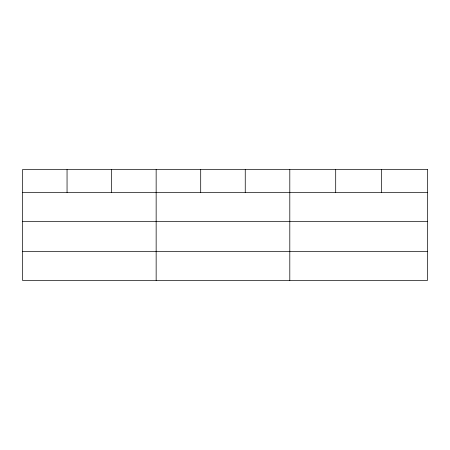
<?xml version="1.0" encoding="UTF-8"?>
<svg xmlns="http://www.w3.org/2000/svg" width="450" height="450" viewBox="0 0 450 450"><rect width="100%" height="100%" fill="white"/><g stroke="black" fill="none" stroke-linecap="round" stroke-linejoin="round"><path stroke-width="0.67" d="M22.5 192.471L427.5 192.471M22.5 221.49L427.5 221.49M22.5 251.387L427.5 251.387M381.6 169.594L381.6 192.471M335.7 169.594L335.7 192.471M289.8 169.594L289.8 280.406M245.25 169.594L245.25 192.471M200.7 169.594L200.7 192.471M156.15 169.594L156.15 280.406M111.6 169.594L111.6 192.471M67.05 169.594L67.05 192.471M427.5 169.594L22.5 169.594L22.5 280.406L427.5 280.406L427.5 169.594"/></g></svg>
